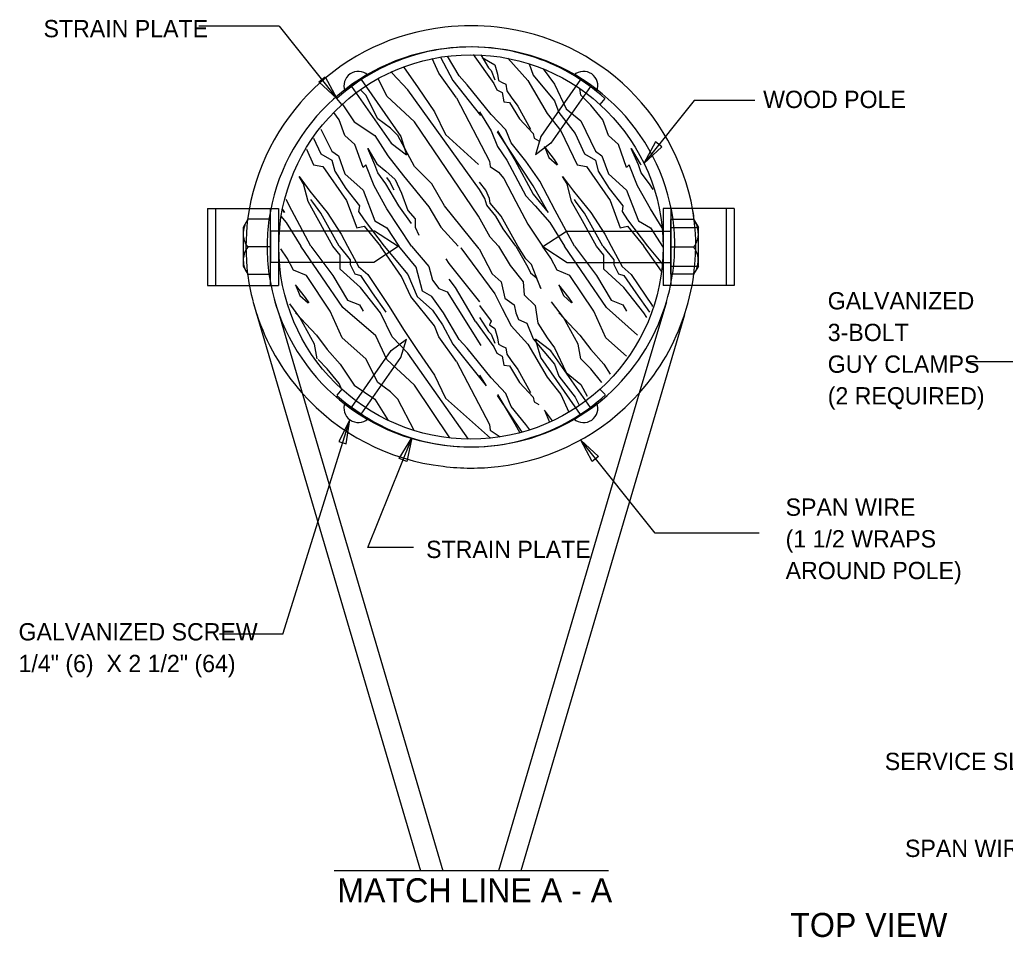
# Model space of a CAD drawing. Extents: x 1.2 to 16.4, y 0.2 to 10.
# Drawn here: x 1.44 to 6.57, y 1.46 to 6.23 of the extents above; entities that cross this region are included whole.
import ezdxf

# ---------------------------------------------------------------- set-up
doc = ezdxf.new("R2010")
doc.units = 0
for name, color, linetype in [('SD_P_Dimension Lines', 7, 'Continuous'), ('SD_P_Dimension Text', 7, 'Continuous'), ('SD_P_Prop Hidden Lines', 7, 'Continuous'), ('SD_P_Prop Object Lines', 7, 'Continuous'), ('SD_P_Subtitles', 7, 'Continuous')]:
    doc.layers.add(name, color=color, linetype=linetype)

msp = doc.modelspace()

# ---------------------------------------------------------------- linework, layer by layer
at = {"layer": 'SD_P_Dimension Lines'}
for p, q in [((2.79, 6.199), (2.372, 6.199)), ((2.79, 6.199), (3.09, 5.824)), ((2.997, 5.91), (3.03, 5.936)), ((3.09, 5.824), (2.997, 5.91)), ((3.03, 5.936), (3.09, 5.824)), ((4.95, 5.813), (4.688, 5.486)), ((5.264, 5.813), (4.95, 5.813)), ((4.748, 5.598), (4.688, 5.486)), ((4.781, 5.572), (4.748, 5.598)), ((4.688, 5.486), (4.781, 5.572)), ((6.613, 4.454), (6.375, 4.454)), ((2.81, 3.037), (3.158, 4.152)), ((3.158, 4.152), (3.101, 4.04)), ((3.14, 4.027), (3.158, 4.152)), ((3.252, 3.487), (3.48, 4.057)), ((3.415, 3.95), (3.481, 4.058)), ((3.481, 4.058), (3.454, 3.935)), ((3.101, 4.04), (3.14, 4.027)), ((4.747, 3.562), (4.359, 4.047)), ((4.419, 3.935), (4.359, 4.047)), ((4.359, 4.047), (4.452, 3.961)), ((3.454, 3.935), (3.415, 3.95)), ((4.452, 3.961), (4.419, 3.935)), ((5.288, 3.562), (4.747, 3.562)), ((3.49, 3.487), (3.252, 3.487)), ((2.81, 3.037), (2.48, 3.037))]:
    msp.add_line(p, q, dxfattribs=at)
at = {"layer": 'SD_P_Prop Hidden Lines'}
for p, q in [((3.2519, 5.9461), (3.1324, 5.8628)), ((3.2175, 5.9221), (3.4238, 5.626)), ((4.3587, 5.9221), (4.1523, 5.626)), ((4.3243, 5.9461), (4.4437, 5.8628)), ((3.1669, 5.8868), (3.3732, 5.5907)), ((4.4093, 5.8868), (4.2029, 5.5907)), ((3.3732, 5.5907), (3.4525, 5.5309)), ((3.4238, 5.626), (3.4525, 5.5309)), ((4.1523, 5.626), (4.1236, 5.5309)), ((4.2029, 5.5907), (4.1236, 5.5309)), ((2.6356, 5.2513), (2.7455, 5.2513)), ((4.9406, 5.2513), (4.8286, 5.2513)), ((3.2863, 5.1329), (2.7456, 5.1329)), ((3.4093, 5.0528), (3.2863, 5.1329)), ((4.1615, 5.0528), (4.2845, 5.1329)), ((4.2845, 5.1329), (4.8252, 5.1329)), ((3.4093, 5.0528), (3.2822, 4.9699)), ((4.1615, 5.0528), (4.2887, 4.9699)), ((3.2822, 4.9699), (2.7456, 4.9699)), ((4.2887, 4.9699), (4.8252, 4.9699)), ((2.6357, 4.8513), (2.7455, 4.8513)), ((4.9384, 4.8513), (4.8265, 4.8513)), ((4.8052, 4.7654), (4.6634, 4.2907)), ((3.3732, 4.512), (3.4525, 4.5718)), ((3.4238, 4.4767), (3.4525, 4.5718)), ((4.1523, 4.4761), (4.1236, 4.5712)), ((4.2029, 4.5114), (4.1236, 4.5712)), ((3.1669, 4.2159), (3.3732, 4.512)), ((4.4093, 4.2153), (4.2029, 4.5114)), ((3.2175, 4.1806), (3.4238, 4.4767)), ((4.3587, 4.18), (4.1523, 4.4761)), ((3.2519, 4.1566), (3.1324, 4.2399)), ((4.3243, 4.156), (4.4437, 4.2393))]:
    msp.add_line(p, q, dxfattribs=at)
for centre, radius, start, end in [((3.2024, 5.8897), 0.075, 48.7507, 201.0008), ((4.3737, 5.8897), 0.075, 338.9992, 131.2493), ((3.7881, 5.0514), 1.1703, 172.9842, 186.9717), ((3.7881, 5.0514), 1.0603, 172.2521, 187.6991), ((3.7967, 5.0638), 1.0515, 351.5524, 7.1282), ((3.7914, 5.0605), 1.166, 352.6288, 6.4193), ((3.7769, 5.0631), 1.1606, 198.1295, 221.5659), ((3.2024, 4.213), 0.075, 158.9992, 311.2493), ((4.3737, 4.2124), 0.075, 228.7507, 21.0008)]:
    msp.add_arc(centre, radius, start, end, dxfattribs=at)
at = {"layer": 'SD_P_Prop Object Lines'}
for p, q in [((3.116, 5.793), (3.09, 5.824)), ((4.4851, 5.8238), (4.4593, 5.7921)), ((2.4181, 5.2514), (2.4181, 4.8514)), ((2.4181, 5.2514), (2.635, 5.2514)), ((2.4591, 5.2514), (2.4591, 4.8514)), ((2.745, 4.852), (2.745, 5.252)), ((2.7468, 5.2514), (2.7871, 5.2514)), ((2.7871, 5.2514), (2.7871, 4.8514)), ((4.8286, 5.2513), (4.7875, 5.2513)), ((4.7883, 5.251), (4.7883, 4.851)), ((4.828, 5.252), (4.828, 4.852)), ((5.1565, 5.2513), (4.9406, 5.2513)), ((5.1163, 5.251), (5.1163, 4.851)), ((5.1573, 5.2514), (5.1573, 4.8514)), ((2.627, 5.195), (2.604, 5.153)), ((2.745, 5.195), (2.627, 5.195)), ((2.7456, 5.1757), (2.7456, 5.1944)), ((4.828, 5.195), (4.946, 5.195)), ((4.8285, 4.9096), (4.8285, 5.1944)), ((4.946, 5.195), (4.971, 5.153)), ((2.604, 5.153), (2.6037, 4.9516)), ((2.7456, 4.9307), (2.7456, 5.1757)), ((2.7456, 5.1329), (2.7456, 4.9699)), ((4.828, 5.153), (4.971, 5.153)), ((4.9705, 5.153), (4.9705, 5.1097)), ((4.9705, 5.1097), (4.9705, 4.9877)), ((2.745, 5.052), (2.626, 5.052)), ((4.828, 5.052), (4.947, 5.052)), ((4.9705, 4.9877), (4.9705, 4.951)), ((2.604, 4.952), (2.627, 4.91)), ((2.7456, 4.9094), (2.7456, 4.9307)), ((4.828, 4.951), (4.971, 4.951)), ((4.971, 4.951), (4.946, 4.91)), ((2.627, 4.91), (2.745, 4.91)), ((2.627, 4.91), (2.745, 4.91)), ((4.946, 4.91), (4.828, 4.91)), ((4.946, 4.91), (4.828, 4.91)), ((2.4181, 4.8514), (2.635, 4.8514)), ((2.7461, 4.8514), (2.7871, 4.8514)), ((4.8265, 4.8513), (4.7875, 4.8513)), ((5.1565, 4.8513), (4.9384, 4.8513)), ((2.6538, 4.7701), (3.5261, 1.8051)), ((2.654, 4.7693), (2.6736, 4.7027)), ((2.7688, 4.7652), (2.7781, 4.7336)), ((2.787, 4.7106), (3.6418, 1.8051)), ((4.8989, 4.6981), (4.0478, 1.8051)), ((3.116, 4.311), (3.09, 4.28)), ((4.458, 4.311), (4.487, 4.283)), ((4.6634, 4.2907), (3.9321, 1.8051))]:
    msp.add_line(p, q, dxfattribs=at)
for points in [[(3.8, 6.052), (3.908, 5.902), (3.922, 5.869), (3.951, 5.855), (3.96, 5.807), (3.989, 5.802), (4.041, 5.717), (4.112, 5.641), (4.117, 5.617), (4.141, 5.603)], [(3.84, 6.05), (3.879, 5.983), (3.894, 5.969), (3.913, 5.921)], [(3.713, 5.827), (3.622, 5.955), (3.587, 6.031)], [(3.629, 6.039), (3.694, 5.917), (3.838, 5.735)], [(3.768, 5.895), (3.727, 5.941), (3.667, 6.044)], [(3.847, 6.037), (3.913, 5.998), (3.927, 5.95), (3.932, 5.917), (3.951, 5.907), (3.97, 5.898), (3.974, 5.864), (3.998, 5.831), (4.032, 5.783), (4.098, 5.664)], [(3.98, 6.033), (4.084, 5.917), (4.184, 5.745), (4.255, 5.655), (4.341, 5.479), (4.389, 5.469), (4.512, 5.293), (4.565, 5.15), (4.603, 5.16), (4.688, 5.055)], [(4.091, 6.004), (4.112, 5.945), (4.222, 5.812), (4.246, 5.75), (4.331, 5.641), (4.379, 5.536), (4.436, 5.503), (4.45, 5.445), (4.508, 5.355), (4.579, 5.265), (4.574, 5.236), (4.603, 5.193), (4.707, 5.055)], [(3.832, 5.351), (3.46, 5.869), (3.379, 5.955), (3.375, 5.964)], [(3.437, 5.988), (3.513, 5.879), (3.598, 5.755), (3.656, 5.636), (3.828, 5.481)], [(4.164, 5.978), (4.222, 5.898), (4.284, 5.769), (4.36, 5.707), (4.436, 5.55), (4.469, 5.526), (4.503, 5.431), (4.598, 5.346), (4.66, 5.188), (4.722, 5.15), (4.788, 5.049)], [(3.827, 5.212), (3.494, 5.703), (3.351, 5.836), (3.305, 5.928)], [(3.831, 5.042), (3.651, 5.265), (3.584, 5.379), (3.494, 5.469), (3.408, 5.631), (3.37, 5.669), (3.303, 5.717), (3.241, 5.841), (3.212, 5.87)], [(4.327, 5.055), (4.227, 5.241), (4.146, 5.393), (4.074, 5.498), (3.998, 5.593), (3.97, 5.66), (3.894, 5.741), (3.768, 5.895)], [(4.783, 5.151), (4.722, 5.25), (4.655, 5.369), (4.612, 5.479), (4.598, 5.465), (4.555, 5.584), (4.503, 5.631), (4.474, 5.712), (4.412, 5.788), (4.36, 5.841), (4.354, 5.875)], [(3.119, 5.796), (3.18, 5.703), (3.289, 5.631), (3.356, 5.526), (3.437, 5.422), (3.57, 5.26), (3.632, 5.155), (3.722, 5.055)], [(3.713, 5.827), (3.884, 5.498), (3.889, 5.469), (3.932, 5.441), (3.96, 5.407), (4.022, 5.288), (4.084, 5.169), (4.16, 5.055)], [(3.479, 5.055), (3.351, 5.25), (3.284, 5.369), (3.241, 5.479), (3.227, 5.465), (3.184, 5.584), (3.132, 5.631), (3.103, 5.712), (3.075, 5.75)], [(3.832, 5.755), (3.894, 5.655), (3.927, 5.574), (3.974, 5.503), (4.074, 5.317), (4.122, 5.265), (4.198, 5.179), (4.274, 5.055)], [(3.008, 5.664), (3.065, 5.55), (3.099, 5.526), (3.132, 5.431), (3.227, 5.346), (3.289, 5.188), (3.351, 5.15), (3.413, 5.055)], [(3.927, 5.655), (4.017, 5.503), (4.112, 5.326), (4.189, 5.231), (4.112, 5.369), (3.927, 5.65)], [(2.97, 5.617), (3.008, 5.536), (3.065, 5.503), (3.08, 5.445), (3.137, 5.355), (3.208, 5.265), (3.203, 5.236), (3.232, 5.193), (3.337, 5.055)], [(2.932, 5.56), (2.97, 5.479), (3.018, 5.469), (3.141, 5.293), (3.194, 5.15), (3.232, 5.16), (3.318, 5.055)], [(3.479, 5.174), (3.413, 5.265), (3.346, 5.379), (3.303, 5.436), (3.289, 5.479), (3.251, 5.564), (3.299, 5.484), (3.346, 5.445), (3.394, 5.403), (3.427, 5.331), (3.46, 5.241), (3.498, 5.198), (3.498, 5.155), (3.517, 5.112)], [(4.241, 5.479), (4.222, 5.507), (4.17, 5.574), (4.193, 5.517), (4.236, 5.479)], [(4.736, 5.35), (4.717, 5.379), (4.674, 5.436), (4.66, 5.479), (4.622, 5.564), (4.669, 5.484), (4.674, 5.479)], [(3.07, 5.055), (2.989, 5.203), (2.942, 5.288), (2.918, 5.379), (2.894, 5.417), (2.951, 5.341), (3.041, 5.231), (3.113, 5.117), (3.146, 5.055)], [(3.389, 5.346), (3.365, 5.393), (3.351, 5.412)], [(4.032, 5.055), (3.946, 5.212), (3.889, 5.279), (3.884, 5.303), (3.865, 5.346), (3.832, 5.388)], [(4.441, 5.055), (4.36, 5.203), (4.312, 5.288), (4.289, 5.379), (4.265, 5.417), (4.322, 5.341), (4.412, 5.231), (4.484, 5.117), (4.517, 5.055)], [(4.022, 5.055), (3.955, 5.146), (3.917, 5.212), (3.87, 5.269), (3.86, 5.303), (3.832, 5.351)], [(2.956, 5.055), (2.856, 5.241), (2.827, 5.298)], [(3.103, 5.055), (3.008, 5.227), (2.965, 5.284), (2.956, 5.298)], [(4.474, 5.055), (4.379, 5.227), (4.336, 5.284), (4.327, 5.298)], [(2.808, 5.246), (2.818, 5.231), (2.808, 5.246)], [(2.799, 5.212), (2.827, 5.179), (2.903, 5.055)], [(3.932, 5.055), (3.889, 5.103), (3.827, 5.212)], [(3.493, 4.096), (3.408, 4.26), (3.37, 4.298), (3.303, 4.346), (3.241, 4.47), (3.118, 4.579), (3.056, 4.717), (2.932, 4.903), (2.865, 4.931), (2.832, 4.993), (2.799, 5.041)], [(3.678, 4.058), (3.494, 4.332), (3.351, 4.465), (3.294, 4.589), (3.122, 4.736), (2.903, 5.055)], [(2.956, 5.055), (3.07, 4.903), (3.146, 4.774), (3.208, 4.751), (3.227, 4.717)], [(3.776, 4.052), (3.46, 4.498), (3.379, 4.584), (3.318, 4.708), (3.213, 4.841), (3.108, 4.936), (3.108, 5.008), (3.07, 5.055)], [(3.103, 5.055), (3.16, 4.984), (3.16, 4.96), (3.184, 4.912), (3.213, 4.903), (3.275, 4.812), (3.346, 4.712)], [(3.146, 5.055), (3.203, 4.95), (3.251, 4.908), (3.36, 4.746), (3.441, 4.617), (3.513, 4.508), (3.598, 4.384), (3.656, 4.265), (3.89, 4.057)], [(3.713, 4.456), (3.622, 4.584), (3.598, 4.641), (3.475, 4.793), (3.427, 4.898), (3.318, 5.055)], [(3.337, 5.055), (3.46, 4.908), (3.508, 4.793), (3.589, 4.722), (3.641, 4.646), (3.694, 4.546), (3.867, 4.328)], [(3.768, 4.524), (3.727, 4.57), (3.646, 4.708), (3.584, 4.793), (3.537, 4.822), (3.503, 4.946), (3.413, 5.055)], [(3.479, 5.055), (3.57, 4.95), (3.589, 4.879), (3.622, 4.836), (3.665, 4.817), (3.839, 4.538)], [(3.736, 5.046), (3.913, 4.808), (3.951, 4.731), (3.998, 4.641), (4.084, 4.546), (4.184, 4.374), (4.255, 4.284), (4.298, 4.192)], [(3.736, 5.046), (3.736, 5.046)], [(3.831, 5.042), (3.898, 4.912), (3.946, 4.87), (3.965, 4.784), (4.013, 4.751), (4.022, 4.708), (4.036, 4.674), (4.079, 4.655), (4.112, 4.574), (4.222, 4.441), (4.246, 4.379), (4.331, 4.27), (4.35, 4.232)], [(3.932, 5.055), (3.993, 4.955), (4.06, 4.87), (4.065, 4.803), (4.122, 4.746), (4.136, 4.655), (4.184, 4.579), (4.222, 4.527), (4.284, 4.398), (4.36, 4.336), (4.393, 4.275)], [(4.022, 5.055), (4.084, 4.946), (4.098, 4.917), (4.127, 4.893), (4.151, 4.836), (4.103, 4.96), (4.074, 4.989), (4.032, 5.055)], [(4.598, 4.484), (4.489, 4.579), (4.427, 4.717), (4.303, 4.903), (4.236, 4.931), (4.203, 4.993), (4.16, 5.055)], [(4.655, 4.593), (4.493, 4.736), (4.274, 5.055)], [(4.327, 5.055), (4.441, 4.903), (4.517, 4.774), (4.579, 4.751), (4.598, 4.717)], [(4.703, 4.684), (4.688, 4.708), (4.584, 4.841), (4.479, 4.936), (4.479, 5.008), (4.441, 5.055)], [(4.474, 5.055), (4.531, 4.984), (4.531, 4.96), (4.555, 4.912), (4.584, 4.903), (4.646, 4.812), (4.717, 4.712)], [(4.517, 5.055), (4.574, 4.95), (4.622, 4.908), (4.731, 4.746), (4.731, 4.741)], [(4.78, 4.925), (4.688, 5.055)], [(4.707, 5.055), (4.784, 4.961)], [(3.835, 4.766), (3.675, 4.965), (3.66, 4.989)], [(3.812, 4.664), (3.708, 4.841), (3.675, 4.884)], [(2.946, 4.76), (2.927, 4.789), (2.875, 4.855), (2.899, 4.798), (2.942, 4.76)], [(4.317, 4.76), (4.298, 4.789), (4.246, 4.855), (4.27, 4.798), (4.312, 4.76)], [(2.989, 4.47), (2.975, 4.546), (2.899, 4.684), (2.846, 4.755)], [(3.832, 4.746), (3.894, 4.665), (3.884, 4.646), (3.913, 4.627), (3.927, 4.579), (3.932, 4.546), (3.951, 4.536), (3.97, 4.527), (3.974, 4.493), (3.998, 4.46), (4.032, 4.413), (4.098, 4.294)], [(4.469, 4.346), (4.412, 4.417), (4.36, 4.47), (4.346, 4.546), (4.27, 4.684), (4.208, 4.765)], [(2.875, 4.708), (2.984, 4.593), (3.041, 4.517), (3.108, 4.441), (3.18, 4.332), (3.289, 4.26), (3.358, 4.149)], [(3.832, 4.684), (3.879, 4.612), (3.894, 4.598), (3.913, 4.551)], [(4.246, 4.708), (4.355, 4.593), (4.412, 4.517), (4.479, 4.441), (4.512, 4.389)], [(3.812, 4.664), (3.908, 4.532), (3.922, 4.498), (3.951, 4.484), (3.96, 4.436), (3.989, 4.432), (4.041, 4.346), (4.112, 4.27), (4.117, 4.246), (4.141, 4.232)], [(4.095, 4.1), (4.074, 4.127), (3.998, 4.222), (3.97, 4.289), (3.894, 4.37), (3.768, 4.524)], [(3.113, 4.317), (3.103, 4.341), (3.041, 4.417), (2.994, 4.465)], [(3.713, 4.456), (3.884, 4.127), (3.889, 4.098), (3.94, 4.063)], [(3.832, 4.384), (3.867, 4.328)], [(3.927, 4.284), (4.017, 4.132), (4.043, 4.085)], [(4.055, 4.088), (3.927, 4.279)], [(4.213, 4.147), (4.17, 4.203), (4.196, 4.139)]]:
    msp.add_lwpolyline(points, dxfattribs=at)
msp.add_circle((3.7881, 5.0514), 0.9996, dxfattribs=at)
for centre, radius, start, end in [((3.7767, 5.0406), 1.1604, 96.1147, 172.3853), ((3.7888, 5.0521), 1.1503, 83.1882, 96.7741), ((3.7995, 5.0406), 1.1604, 7.4402, 83.8465), ((3.7764, 5.0397), 1.0504, 96.9814, 171.5354), ((3.7881, 5.0514), 1.0403, 72.8224, 132.0805), ((3.7881, 5.0514), 1.0403, 82.251, 97.698), ((3.8004, 5.0388), 1.0512, 8.5021, 83.0619), ((3.7881, 5.0514), 1.0403, 47.9367, 72.8224), ((3.7995, 5.0406), 1.1604, 7.6147, 9.7026), ((4.8522, 5.1233), 0.1181, 0, 36.9507), ((2.7225, 5.1235), 0.1186, 156.4838, 178.738), ((2.7217, 5.1218), 0.1186, 185.8776, 216.8699), ((4.8525, 5.1218), 0.1186, 323.1301, 354.1224), ((2.722, 4.9795), 0.1186, 143.1301, 175.4618), ((4.8522, 4.9794), 0.1186, 3.9801, 36.8699), ((2.7225, 4.9809), 0.1186, 179.9091, 216.8699), ((4.8511, 4.9807), 0.1192, 337.3367, 4.0528), ((3.7769, 5.0631), 1.1606, 187.6096, 194.6207), ((3.7767, 5.0634), 1.0507, 188.4284, 262.9223), ((3.7967, 5.0638), 1.0515, 338.7488, 351.5524), ((3.796, 5.0641), 1.1621, 340.4841, 352.4232), ((3.7967, 5.0638), 1.0515, 277.0615, 338.7488), ((3.796, 5.0641), 1.1621, 318.4321, 341.6398), ((3.7769, 5.0631), 1.1606, 221.5659, 263.4308), ((3.7881, 5.0514), 1.0403, 227.9195, 287.1776), ((3.796, 5.0641), 1.1621, 276.5765, 318.4321), ((3.7881, 5.0514), 1.0403, 287.1776, 312.3075), ((3.7881, 5.0481), 1.0371, 262.1929, 277.6399), ((3.7881, 5.0481), 1.1471, 262.7866, 277.0591)]:
    msp.add_arc(centre, radius, start, end, dxfattribs=at)
at = {"layer": 'SD_P_Subtitles'}
msp.add_line((4.5039, 1.8051), (3.0761, 1.8051), dxfattribs=at)

# ---------------------------------------------------------------- texts
at = {"layer": 'SD_P_Dimension Text'}
for s, p in [('STRAIN PLATE', (1.565, 6.142)), ('WOOD POLE', (5.3081, 5.7739)), ('GALVANIZED', (5.644, 4.7264)), ('3-BOLT', (5.644, 4.5616)), ('GUY CLAMPS', (5.644, 4.3967)), ('(2 REQUIRED)', (5.644, 4.2319)), ('SPAN WIRE', (5.4249, 3.6528)), ('(1 1/2 WRAPS', (5.4249, 3.488)), ('STRAIN PLATE', (3.5551, 3.4331)), ('AROUND POLE)', (5.4249, 3.3232)), ('GALVANIZED SCREW', (1.435, 3.0043)), ('1/4" (6)  X 2 1/2" (64)', (1.435, 2.8395)), ('SERVICE SLEEVE', (5.9409, 2.33)), ('SPAN WIRE', (6.0459, 1.8779))]:
    msp.add_text(s, height=0.09, dxfattribs=at).set_placement(p)
at = {"layer": 'SD_P_Subtitles'}
for s, height, p in [('MATCH LINE A - A', 0.124996, (3.0928, 1.6421)), ('TOP VIEW', 0.125, (5.4491, 1.4619))]:
    msp.add_text(s, height=height, dxfattribs=at).set_placement(p)

doc.saveas('drawing.dxf')
